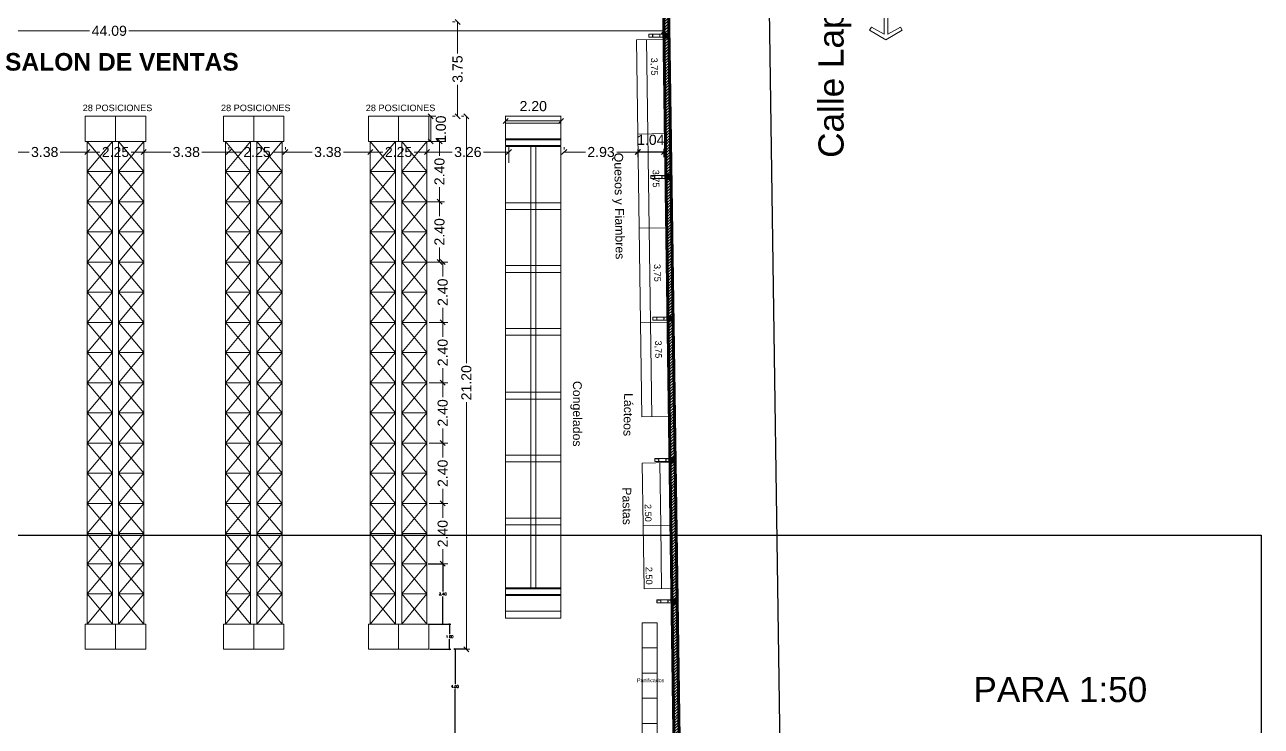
# Model space of a CAD drawing. Header units: inches. Extents: x 2 to 337, y 2 to 182.
# Drawn here: x 48.89 to 98.03, y 60.84 to 88.74 of the extents above; entities that cross this region are included whole.
import ezdxf

# ---------------------------------------------------------------- set-up
doc = ezdxf.new("R2010")
doc.units = ezdxf.units.IN
doc.header["$MEASUREMENT"] = 0
doc.linetypes.add('ACAD_ISO10W100', pattern=[18, 12, -3, 0, -3])
for name, color, linetype, lineweight in [('01', 60, 'Continuous', 9), ('01 eje', 30, 'ACAD_ISO10W100', 9), ('L COTAS', 1, 'Continuous', 9), ('L EQUIP', 6, 'Continuous', 9), ('l muro', 5, 'Continuous', 80), ('L PANELES', 136, 'Continuous', 50), ('LAVADO MU', 10, 'Continuous', 5), ('smr acero', 170, 'Continuous', 15)]:
    doc.layers.add(name, color=color, linetype=linetype, lineweight=lineweight)
for name, color, linetype in [('01-COTAS ESTRUCTURA', 9, 'Continuous'), ('l texto', 30, 'Continuous'), ('piso', 52, 'Continuous')]:
    doc.layers.add(name, color=color, linetype=linetype)
doc.styles.add('2mm para 1.100', font='ARIAL.TTF')
doc.styles.add('3mm para 1.100', font='ARIAL.TTF')
doc.styles.add('RomanS', font='romans.shx')
doc.styles.get("Standard").update_dxf_attribs({"font": 'ARIAL.TTF'})
doc.dimstyles.new('bases 1-50', dxfattribs={"dimscale": 0.5, "dimtxt": 0.2, "dimasz": 0.1, "dimexe": 0.1, "dimexo": 0.1, "dimgap": 0.1, "dimtad": 1, "dimtih": 1, "dimtoh": 1, "dimzin": 1, "dimdsep": 46, "dimtxsty": 'RomanS', "dimblk": 'OBLIQUE', "dimcen": 0.1, "dimclrd": 256, "dimclre": 256, "dimclrt": 256, "dimadec": 0, "dimazin": 0, "dimtfac": 1, "dimtmove": 0, "dimatfit": 3, "dimfxl": 0, "dimarcsym": 0})
doc.dimstyles.new('cotas 1.100', dxfattribs={"dimscale": 2, "dimtxt": 0.2, "dimasz": 0.1, "dimexe": 0.1, "dimexo": 0.05, "dimgap": 0.05, "dimtad": 0, "dimzin": 0, "dimdsep": 46, "dimtxsty": '2mm para 1.100', "dimblk": 'OBLIQUE', "dimcen": 0.09, "dimclrd": 256, "dimclre": 256, "dimclrt": 256, "dimaunit": 1, "dimadec": 3, "dimazin": 0, "dimtfac": 1, "dimtofl": 0, "dimtmove": 2, "dimatfit": 3, "dimfxl": 0, "dimtolj": 1, "dimtzin": 0, "dimlwd": -1, "dimlwe": -1, "dimarcsym": 0})

# ---------------------------------------------------------------- blocks, each defined once
blk = doc.blocks.new('terreno1')
at = {"layer": '01 eje', "ltscale": 0.05}
blk.add_line((2904.08, 736.346), (2902.361, 855.185), dxfattribs=at)
at = {"layer": 'piso'}
blk.add_lwpolyline([(2906.337, 856.866), (2908.104, 734.713)], dxfattribs=at)
at = {"layer": '01', "insert": (2909.255, 784.839), "char_height": 1, "attachment_point": 1, "rotation": 90}
blk.add_mtext_dynamic_manual_height_columns('Calle Laprida', width=9.90179, gutter_width=12.5, heights=[0], dxfattribs=at)
blk = doc.blocks.new('congelados')
at = {"layer": 'L EQUIP', "linetype": 'ByBlock', "ltscale": 0.01}
for p, q in [((3418.445, 775.796), (3418.445, 769.316)), ((3418.445, 775.796), (3418.445, 757.046)), ((3420.645, 775.796), (3420.645, 757.046)), ((3420.645, 775.796), (3420.645, 769.586)), ((3420.645, 774.856), (3418.445, 774.856)), ((3420.645, 774.586), (3418.445, 774.586)), ((3420.645, 774.586), (3418.445, 774.586)), ((3419.445, 774.626), (3419.445, 757.046)), ((3419.645, 774.626), (3419.645, 757.046)), ((3420.645, 772.086), (3418.445, 772.086)), ((3420.645, 772.086), (3419.545, 772.086)), ((3420.645, 771.816), (3418.445, 771.816)), ((3420.645, 771.816), (3419.545, 771.816)), ((3420.645, 769.586), (3418.445, 769.586)), ((3420.645, 769.316), (3418.445, 769.316)), ((3420.645, 769.586), (3419.545, 769.586)), ((3420.645, 769.316), (3419.545, 769.316)), ((3420.645, 767.086), (3418.445, 767.086)), ((3420.645, 766.816), (3418.445, 766.816)), ((3420.645, 767.086), (3419.545, 767.086)), ((3420.645, 766.816), (3419.545, 766.816)), ((3420.645, 764.546), (3418.445, 764.546)), ((3420.645, 764.276), (3418.445, 764.276)), ((3420.645, 764.546), (3419.545, 764.546)), ((3420.645, 764.276), (3419.545, 764.276)), ((3420.645, 762.046), (3418.445, 762.046)), ((3420.645, 761.776), (3418.445, 761.776)), ((3420.645, 762.046), (3419.545, 762.046)), ((3420.645, 761.776), (3419.545, 761.776)), ((3420.645, 759.546), (3418.445, 759.546)), ((3420.645, 759.546), (3419.545, 759.546)), ((3420.645, 759.276), (3418.445, 759.276)), ((3420.645, 759.276), (3419.545, 759.276)), ((3420.645, 757.046), (3418.445, 757.046)), ((3420.645, 756.776), (3418.445, 756.776))]:
    blk.add_line(p, q, dxfattribs=at)
for points in [[(3420.645, 774.896), (3418.445, 774.896), (3418.445, 775.796), (3420.645, 775.796)], [(3420.645, 774.626), (3418.445, 774.626), (3418.445, 775.526), (3420.645, 775.526)], [(3420.645, 756.106), (3418.445, 756.106), (3418.445, 757.006), (3420.645, 757.006)], [(3420.645, 755.836), (3418.445, 755.836), (3418.445, 756.736), (3420.645, 756.736)]]:
    blk.add_lwpolyline(points, close=True, dxfattribs=at)
blk = doc.blocks.new('rack')
at = {"linetype": 'ByBlock', "ltscale": 0.01}
for p, q in [((0, 1.2), (1, 0)), ((1, 1.2), (0, 0))]:
    blk.add_line(p, q, dxfattribs=at)
blk.add_lwpolyline([(0, 0), (1, 0), (1, 1.2), (0, 1.2)], close=True, dxfattribs=at)
blk = doc.blocks.new('02')
at = {"layer": 'L EQUIP'}
for points in [[(3379.339, 790.694), (3379.339, 789.694), (3380.539, 789.694), (3380.539, 790.694), (3379.339, 790.694)], [(3380.539, 790.694), (3380.539, 789.694), (3381.739, 789.694), (3381.739, 790.694), (3380.539, 790.694)], [(3379.339, 770.494), (3379.339, 769.494), (3380.539, 769.494), (3380.539, 770.494), (3379.339, 770.494)], [(3380.539, 770.494), (3380.539, 769.494), (3381.739, 769.494), (3381.739, 770.494), (3380.539, 770.494)]]:
    blk.add_lwpolyline(points, dxfattribs=at)
at = {"layer": 'L EQUIP', "linetype": 'ByBlock', "ltscale": 0.01}
for p in [(3379.414, 788.494), (3379.414, 788.494), (3380.664, 788.494), (3379.414, 787.294), (3379.414, 787.294), (3380.664, 787.294), (3380.664, 787.294), (3379.414, 786.094), (3379.414, 786.094), (3380.664, 786.094), (3380.664, 786.094), (3379.414, 784.894), (3379.414, 784.894), (3380.664, 784.894), (3380.664, 784.894), (3379.414, 783.694), (3379.414, 783.694), (3380.664, 783.694), (3380.664, 783.694), (3379.414, 782.494), (3379.414, 782.494), (3380.664, 782.494), (3380.664, 782.494), (3379.414, 781.294), (3379.414, 781.294), (3380.664, 781.294), (3380.664, 781.294), (3379.414, 780.094), (3379.414, 780.094), (3380.664, 780.094), (3380.664, 780.094), (3379.414, 778.894), (3379.414, 778.894), (3380.664, 778.894), (3380.664, 778.894), (3379.414, 777.694), (3379.414, 777.694), (3380.664, 777.694), (3380.664, 777.694), (3379.414, 776.494), (3379.414, 776.494), (3380.664, 776.494), (3380.664, 776.494), (3379.414, 775.294), (3379.414, 775.294), (3380.664, 775.294), (3380.664, 775.294), (3379.414, 774.094), (3379.414, 774.094), (3380.664, 774.094), (3380.664, 774.094), (3379.414, 772.894), (3379.414, 772.894), (3380.664, 772.894), (3380.664, 772.894), (3379.414, 771.694), (3379.414, 771.694), (3380.664, 771.694), (3380.664, 771.694), (3379.414, 770.494), (3379.414, 770.494), (3380.664, 770.494), (3380.664, 770.494)]:
    blk.add_blockref('rack', p, dxfattribs=at)
at = {"layer": 'L EQUIP', "linetype": 'ByBlock', "ltscale": 0.01, "insert": (3379.236, 791.157), "char_height": 0.26, "width": 4.44912, "attachment_point": 1}
blk.add_mtext('28 POSICIONES', dxfattribs=at)
blk = doc.blocks.new('_Oblique')
at = {"color": 0, "linetype": 'ByBlock', "lineweight": -2}
blk.add_line((-0.5, -0.5), (0.5, 0.5), dxfattribs=at)
blk = doc.blocks.new('*D139')
at = {"layer": 'Defpoints', "color": 0}
for p in [(47.996, 83.679), (51.371, 83.679), (51.371, 83.136)]:
    blk.add_point(p, dxfattribs=at)
at = {"layer": 'L COTAS'}
for p, q in [((47.996, 83.779), (47.996, 83.879)), ((47.996, 83.679), (49.064, 83.679)), ((51.371, 83.679), (50.303, 83.679)), ((51.371, 83.236), (51.371, 83.879))]:
    blk.add_line(p, q, dxfattribs=at)
at = {"layer": 'L COTAS', "xscale": 0.2, "yscale": 0.2, "zscale": 0.2, "rotation": 180}
blk.add_blockref('_Oblique', (47.996, 83.679), dxfattribs=at)
at = {"layer": 'L COTAS', "xscale": 0.2, "yscale": 0.2, "zscale": 0.2}
blk.add_blockref('_Oblique', (51.371, 83.679), dxfattribs=at)
at = {"layer": 'L COTAS', "insert": (49.683, 83.679), "char_height": 0.4, "attachment_point": 5, "style": '2mm para 1.100'}
blk.add_mtext('\\A1;3.38', dxfattribs=at)
blk = doc.blocks.new('*D140')
at = {"layer": 'Defpoints', "color": 0}
for p in [(53.621, 83.679), (56.996, 83.679), (56.996, 83.679)]:
    blk.add_point(p, dxfattribs=at)
at = {"layer": 'L COTAS'}
for p, q in [((53.621, 83.779), (53.621, 83.879)), ((53.621, 83.679), (54.689, 83.679)), ((56.996, 83.679), (55.928, 83.679)), ((56.996, 83.779), (56.996, 83.879))]:
    blk.add_line(p, q, dxfattribs=at)
at = {"layer": 'L COTAS', "xscale": 0.2, "yscale": 0.2, "zscale": 0.2, "rotation": 180}
blk.add_blockref('_Oblique', (53.621, 83.679), dxfattribs=at)
at = {"layer": 'L COTAS', "xscale": 0.2, "yscale": 0.2, "zscale": 0.2}
blk.add_blockref('_Oblique', (56.996, 83.679), dxfattribs=at)
at = {"layer": 'L COTAS', "insert": (55.308, 83.679), "char_height": 0.4, "attachment_point": 5, "style": '2mm para 1.100'}
blk.add_mtext('\\A1;3.38', dxfattribs=at)
blk = doc.blocks.new('*D141')
at = {"layer": 'Defpoints', "color": 0}
for p in [(59.246, 83.679), (62.621, 83.679), (62.621, 83.679)]:
    blk.add_point(p, dxfattribs=at)
at = {"layer": 'L COTAS'}
for p, q in [((59.246, 83.779), (59.246, 83.879)), ((59.246, 83.679), (60.314, 83.679)), ((62.621, 83.679), (61.553, 83.679)), ((62.621, 83.779), (62.621, 83.879))]:
    blk.add_line(p, q, dxfattribs=at)
at = {"layer": 'L COTAS', "xscale": 0.2, "yscale": 0.2, "zscale": 0.2, "rotation": 180}
blk.add_blockref('_Oblique', (59.246, 83.679), dxfattribs=at)
at = {"layer": 'L COTAS', "xscale": 0.2, "yscale": 0.2, "zscale": 0.2}
blk.add_blockref('_Oblique', (62.621, 83.679), dxfattribs=at)
at = {"layer": 'L COTAS', "insert": (60.933, 83.679), "char_height": 0.4, "attachment_point": 5, "style": '2mm para 1.100'}
blk.add_mtext('\\A1;3.38', dxfattribs=at)
blk = doc.blocks.new('*D142')
at = {"layer": 'Defpoints', "color": 0}
for p in [(68.128, 83.679), (64.871, 83.136), (68.128, 83.144)]:
    blk.add_point(p, dxfattribs=at)
at = {"layer": 'L COTAS'}
for p, q in [((64.871, 83.236), (64.871, 83.879)), ((64.871, 83.679), (65.88, 83.679)), ((68.128, 83.679), (67.119, 83.679)), ((68.128, 83.244), (68.128, 83.879))]:
    blk.add_line(p, q, dxfattribs=at)
at = {"layer": 'L COTAS', "xscale": 0.2, "yscale": 0.2, "zscale": 0.2, "rotation": 180}
blk.add_blockref('_Oblique', (64.871, 83.679), dxfattribs=at)
at = {"layer": 'L COTAS', "xscale": 0.2, "yscale": 0.2, "zscale": 0.2}
blk.add_blockref('_Oblique', (68.128, 83.679), dxfattribs=at)
at = {"layer": 'L COTAS', "insert": (66.5, 83.679), "char_height": 0.4, "attachment_point": 5, "style": '2mm para 1.100'}
blk.add_mtext('\\A1;3.26', dxfattribs=at)
blk = doc.blocks.new('*D143')
at = {"layer": 'Defpoints', "color": 0}
for p in [(70.328, 83.679), (73.259, 83.892), (73.259, 83.679)]:
    blk.add_point(p, dxfattribs=at)
at = {"layer": 'L COTAS'}
for p, q in [((70.328, 83.779), (70.328, 83.879)), ((70.328, 83.679), (71.171, 83.679)), ((73.259, 83.679), (72.417, 83.679)), ((73.259, 83.792), (73.259, 83.479))]:
    blk.add_line(p, q, dxfattribs=at)
at = {"layer": 'L COTAS', "xscale": 0.2, "yscale": 0.2, "zscale": 0.2, "rotation": 180}
blk.add_blockref('_Oblique', (70.328, 83.679), dxfattribs=at)
at = {"layer": 'L COTAS', "xscale": 0.2, "yscale": 0.2, "zscale": 0.2}
blk.add_blockref('_Oblique', (73.259, 83.679), dxfattribs=at)
at = {"layer": 'L COTAS', "insert": (71.794, 83.679), "char_height": 0.4, "attachment_point": 5, "style": '2mm para 1.100'}
blk.add_mtext('\\A1;2.93', dxfattribs=at)
blk = doc.blocks.new('*D146')
at = {"layer": 'Defpoints', "color": 0}
for p in [(51.371, 83.679), (53.621, 83.679), (53.621, 83.679)]:
    blk.add_point(p, dxfattribs=at)
at = {"layer": 'L COTAS'}
for p, q in [((51.371, 83.779), (51.371, 83.879)), ((51.371, 83.679), (51.871, 83.679)), ((53.621, 83.679), (53.12, 83.679)), ((53.621, 83.779), (53.621, 83.879))]:
    blk.add_line(p, q, dxfattribs=at)
at = {"layer": 'L COTAS', "xscale": 0.2, "yscale": 0.2, "zscale": 0.2, "rotation": 180}
blk.add_blockref('_Oblique', (51.371, 83.679), dxfattribs=at)
at = {"layer": 'L COTAS', "xscale": 0.2, "yscale": 0.2, "zscale": 0.2}
blk.add_blockref('_Oblique', (53.621, 83.679), dxfattribs=at)
at = {"layer": 'L COTAS', "insert": (52.496, 83.679), "char_height": 0.4, "attachment_point": 5, "style": '2mm para 1.100'}
blk.add_mtext('\\A1;2.25', dxfattribs=at)
blk = doc.blocks.new('*D147')
at = {"layer": 'Defpoints', "color": 0}
for p in [(56.996, 83.679), (59.246, 83.679), (59.246, 83.679)]:
    blk.add_point(p, dxfattribs=at)
at = {"layer": 'L COTAS'}
for p, q in [((56.996, 83.779), (56.996, 83.879)), ((56.996, 83.679), (57.496, 83.679)), ((59.246, 83.679), (58.745, 83.679)), ((59.246, 83.779), (59.246, 83.879))]:
    blk.add_line(p, q, dxfattribs=at)
at = {"layer": 'L COTAS', "xscale": 0.2, "yscale": 0.2, "zscale": 0.2, "rotation": 180}
blk.add_blockref('_Oblique', (56.996, 83.679), dxfattribs=at)
at = {"layer": 'L COTAS', "xscale": 0.2, "yscale": 0.2, "zscale": 0.2}
blk.add_blockref('_Oblique', (59.246, 83.679), dxfattribs=at)
at = {"layer": 'L COTAS', "insert": (58.121, 83.679), "char_height": 0.4, "attachment_point": 5, "style": '2mm para 1.100'}
blk.add_mtext('\\A1;2.25', dxfattribs=at)
blk = doc.blocks.new('*D148')
at = {"layer": 'Defpoints', "color": 0}
for p in [(62.621, 83.679), (64.871, 83.679), (64.871, 83.679)]:
    blk.add_point(p, dxfattribs=at)
at = {"layer": 'L COTAS'}
for p, q in [((62.621, 83.779), (62.621, 83.879)), ((62.621, 83.679), (63.121, 83.679)), ((64.871, 83.679), (64.37, 83.679)), ((64.871, 83.779), (64.871, 83.879))]:
    blk.add_line(p, q, dxfattribs=at)
at = {"layer": 'L COTAS', "xscale": 0.2, "yscale": 0.2, "zscale": 0.2, "rotation": 180}
blk.add_blockref('_Oblique', (62.621, 83.679), dxfattribs=at)
at = {"layer": 'L COTAS', "xscale": 0.2, "yscale": 0.2, "zscale": 0.2}
blk.add_blockref('_Oblique', (64.871, 83.679), dxfattribs=at)
at = {"layer": 'L COTAS', "insert": (63.746, 83.679), "char_height": 0.4, "attachment_point": 5, "style": '2mm para 1.100'}
blk.add_mtext('\\A1;2.25', dxfattribs=at)
blk = doc.blocks.new('*D149')
at = {"layer": 'Defpoints', "color": 0}
for p in [(67.999, 84.919), (70.199, 84.919), (70.199, 84.834)]:
    blk.add_point(p, dxfattribs=at)
at = {"layer": 'L COTAS'}
for p, q in [((67.999, 85.019), (67.999, 85.119)), ((70.199, 84.934), (70.199, 85.119)), ((67.999, 84.919), (70.199, 84.919))]:
    blk.add_line(p, q, dxfattribs=at)
at = {"layer": 'L COTAS', "xscale": 0.2, "yscale": 0.2, "zscale": 0.2, "rotation": 180}
blk.add_blockref('_Oblique', (67.999, 84.919), dxfattribs=at)
at = {"layer": 'L COTAS', "xscale": 0.2, "yscale": 0.2, "zscale": 0.2}
blk.add_blockref('_Oblique', (70.199, 84.919), dxfattribs=at)
at = {"layer": 'L COTAS', "insert": (69.099, 85.504), "char_height": 0.4, "attachment_point": 5, "style": '2mm para 1.100'}
blk.add_mtext('\\A1;2.20', dxfattribs=at)
blk = doc.blocks.new('*D150')
at = {"layer": 'Defpoints', "color": 0}
for p in [(73.251, 83.892), (74.293, 83.907), (74.293, 83.679)]:
    blk.add_point(p, dxfattribs=at)
at = {"layer": 'L COTAS'}
for p, q in [((73.251, 83.792), (73.251, 83.479)), ((73.251, 83.679), (74.293, 83.679)), ((74.293, 83.807), (74.293, 83.479))]:
    blk.add_line(p, q, dxfattribs=at)
at = {"layer": 'L COTAS', "xscale": 0.2, "yscale": 0.2, "zscale": 0.2, "rotation": 180}
blk.add_blockref('_Oblique', (73.251, 83.679), dxfattribs=at)
at = {"layer": 'L COTAS', "xscale": 0.2, "yscale": 0.2, "zscale": 0.2}
blk.add_blockref('_Oblique', (74.293, 83.679), dxfattribs=at)
at = {"layer": 'L COTAS', "insert": (73.771, 84.163), "char_height": 0.4, "attachment_point": 5, "style": '2mm para 1.100'}
blk.add_mtext('\\A1;1.04', dxfattribs=at)
blk = doc.blocks.new('*D153')
at = {"layer": 'Defpoints', "color": 0}
for p in [(74.293, 88.5), (30.205, 87.885), (74.293, 87.885)]:
    blk.add_point(p, dxfattribs=at)
at = {"layer": 'L COTAS'}
for p, q in [((30.205, 87.985), (30.205, 88.7)), ((30.205, 88.5), (51.466, 88.5)), ((74.293, 88.5), (53.032, 88.5)), ((74.293, 87.985), (74.293, 88.7))]:
    blk.add_line(p, q, dxfattribs=at)
at = {"layer": 'L COTAS', "xscale": 0.2, "yscale": 0.2, "zscale": 0.2, "rotation": 180}
blk.add_blockref('_Oblique', (30.205, 88.5), dxfattribs=at)
at = {"layer": 'L COTAS', "xscale": 0.2, "yscale": 0.2, "zscale": 0.2}
blk.add_blockref('_Oblique', (74.293, 88.5), dxfattribs=at)
at = {"layer": 'L COTAS', "insert": (52.249, 88.5), "char_height": 0.4, "attachment_point": 5, "style": '2mm para 1.100'}
blk.add_mtext('\\A1;44.09', dxfattribs=at)
blk = doc.blocks.new('*D154')
at = {"layer": 'Defpoints', "color": 0}
for p in [(66.441, 85.104), (66.441, 63.904), (66.68, 63.904)]:
    blk.add_point(p, dxfattribs=at)
at = {"layer": 'L COTAS'}
for p, q in [((66.341, 85.104), (66.241, 85.104)), ((66.441, 85.104), (66.441, 75.281)), ((66.441, 63.904), (66.441, 73.726)), ((66.58, 63.904), (66.241, 63.904))]:
    blk.add_line(p, q, dxfattribs=at)
at = {"layer": 'L COTAS', "xscale": 0.2, "yscale": 0.2, "zscale": 0.2}
for p, rotation in [((66.441, 85.104), 90), ((66.441, 63.904), 270)]:
    blk.add_blockref('_Oblique', p, dxfattribs=dict(at, rotation=rotation))
at = {"layer": 'L COTAS', "insert": (66.441, 74.504), "char_height": 0.4, "attachment_point": 5, "rotation": 90, "style": '2mm para 1.100'}
blk.add_mtext('\\A1;21.20', dxfattribs=at)
blk = doc.blocks.new('*D155')
at = {"lineweight": -2}
for p, q in [((66.391, 63.904), (65.94, 63.904)), ((65.99, 63.904), (65.99, 62.526)), ((65.99, 59.904), (65.99, 62.326)), ((65.939, 59.904), (66.04, 59.904))]:
    blk.add_line(p, q, dxfattribs=at)
at = {"layer": 'Defpoints', "color": 0}
for p in [(66.441, 63.904), (65.889, 59.904), (65.99, 59.904)]:
    blk.add_point(p, dxfattribs=at)
at = {"lineweight": -2, "xscale": 0.05, "yscale": 0.05, "zscale": 0.05}
for p, rotation in [((65.99, 63.904), 90), ((65.99, 59.904), 270)]:
    blk.add_blockref('_Oblique', p, dxfattribs=dict(at, rotation=rotation))
at = {"insert": (65.99, 62.426), "char_height": 0.1, "attachment_point": 5, "style": 'RomanS'}
blk.add_mtext('4.00', dxfattribs=at)
blk = doc.blocks.new('*D156')
at = {"layer": 'Defpoints', "color": 0}
for p in [(64.741, 81.704), (64.741, 79.304), (65.374, 79.304)]:
    blk.add_point(p, dxfattribs=at)
at = {"layer": 'L COTAS'}
for p, q in [((64.841, 81.704), (65.574, 81.704)), ((65.374, 81.704), (65.374, 81.126)), ((65.374, 79.304), (65.374, 79.881)), ((64.841, 79.304), (65.574, 79.304))]:
    blk.add_line(p, q, dxfattribs=at)
at = {"layer": 'L COTAS', "xscale": 0.2, "yscale": 0.2, "zscale": 0.2}
for p, rotation in [((65.374, 81.704), 90), ((65.374, 79.304), 270)]:
    blk.add_blockref('_Oblique', p, dxfattribs=dict(at, rotation=rotation))
at = {"layer": 'L COTAS', "insert": (65.374, 80.504), "char_height": 0.4, "attachment_point": 5, "rotation": 90, "style": '2mm para 1.100'}
blk.add_mtext('\\A1;2.40', dxfattribs=at)
blk = doc.blocks.new('*D157')
at = {"layer": 'Defpoints', "color": 0}
for p in [(64.866, 79.304), (64.866, 76.904), (65.5, 76.904)]:
    blk.add_point(p, dxfattribs=at)
at = {"layer": 'L COTAS'}
for p, q in [((64.966, 79.304), (65.7, 79.304)), ((65.5, 79.304), (65.5, 78.726)), ((65.5, 76.904), (65.5, 77.481)), ((64.966, 76.904), (65.7, 76.904))]:
    blk.add_line(p, q, dxfattribs=at)
at = {"layer": 'L COTAS', "xscale": 0.2, "yscale": 0.2, "zscale": 0.2}
for p, rotation in [((65.5, 79.304), 90), ((65.5, 76.904), 270)]:
    blk.add_blockref('_Oblique', p, dxfattribs=dict(at, rotation=rotation))
at = {"layer": 'L COTAS', "insert": (65.5, 78.104), "char_height": 0.4, "attachment_point": 5, "rotation": 90, "style": '2mm para 1.100'}
blk.add_mtext('\\A1;2.40', dxfattribs=at)
blk = doc.blocks.new('*D158')
at = {"layer": 'Defpoints', "color": 0}
for p in [(64.866, 76.904), (64.866, 74.504), (65.5, 74.504)]:
    blk.add_point(p, dxfattribs=at)
at = {"layer": 'L COTAS'}
for p, q in [((64.966, 76.904), (65.7, 76.904)), ((65.5, 76.904), (65.5, 76.326)), ((65.5, 74.504), (65.5, 75.081)), ((64.966, 74.504), (65.7, 74.504))]:
    blk.add_line(p, q, dxfattribs=at)
at = {"layer": 'L COTAS', "xscale": 0.2, "yscale": 0.2, "zscale": 0.2}
for p, rotation in [((65.5, 76.904), 90), ((65.5, 74.504), 270)]:
    blk.add_blockref('_Oblique', p, dxfattribs=dict(at, rotation=rotation))
at = {"layer": 'L COTAS', "insert": (65.5, 75.704), "char_height": 0.4, "attachment_point": 5, "rotation": 90, "style": '2mm para 1.100'}
blk.add_mtext('\\A1;2.40', dxfattribs=at)
blk = doc.blocks.new('*D159')
at = {"layer": 'Defpoints', "color": 0}
for p in [(64.866, 74.504), (64.866, 72.104), (65.5, 72.104)]:
    blk.add_point(p, dxfattribs=at)
at = {"layer": 'L COTAS'}
for p, q in [((64.966, 74.504), (65.7, 74.504)), ((65.5, 74.504), (65.5, 73.926)), ((65.5, 72.104), (65.5, 72.681)), ((64.966, 72.104), (65.7, 72.104))]:
    blk.add_line(p, q, dxfattribs=at)
at = {"layer": 'L COTAS', "xscale": 0.2, "yscale": 0.2, "zscale": 0.2}
for p, rotation in [((65.5, 74.504), 90), ((65.5, 72.104), 270)]:
    blk.add_blockref('_Oblique', p, dxfattribs=dict(at, rotation=rotation))
at = {"layer": 'L COTAS', "insert": (65.5, 73.304), "char_height": 0.4, "attachment_point": 5, "rotation": 90, "style": '2mm para 1.100'}
blk.add_mtext('\\A1;2.40', dxfattribs=at)
blk = doc.blocks.new('*D160')
at = {"layer": 'Defpoints', "color": 0}
for p in [(64.866, 72.104), (64.866, 69.704), (65.5, 69.704)]:
    blk.add_point(p, dxfattribs=at)
at = {"layer": 'L COTAS'}
for p, q in [((64.966, 72.104), (65.7, 72.104)), ((65.5, 72.104), (65.5, 71.526)), ((65.5, 69.704), (65.5, 70.281)), ((64.966, 69.704), (65.7, 69.704))]:
    blk.add_line(p, q, dxfattribs=at)
at = {"layer": 'L COTAS', "xscale": 0.2, "yscale": 0.2, "zscale": 0.2}
for p, rotation in [((65.5, 72.104), 90), ((65.5, 69.704), 270)]:
    blk.add_blockref('_Oblique', p, dxfattribs=dict(at, rotation=rotation))
at = {"layer": 'L COTAS', "insert": (65.5, 70.904), "char_height": 0.4, "attachment_point": 5, "rotation": 90, "style": '2mm para 1.100'}
blk.add_mtext('\\A1;2.40', dxfattribs=at)
blk = doc.blocks.new('*D161')
at = {"layer": 'Defpoints', "color": 0}
for p in [(64.866, 69.704), (64.866, 67.304), (65.5, 67.304)]:
    blk.add_point(p, dxfattribs=at)
at = {"layer": 'L COTAS'}
for p, q in [((64.966, 69.704), (65.7, 69.704)), ((65.5, 69.704), (65.5, 69.126)), ((65.5, 67.304), (65.5, 67.881)), ((64.966, 67.304), (65.7, 67.304))]:
    blk.add_line(p, q, dxfattribs=at)
at = {"layer": 'L COTAS', "xscale": 0.2, "yscale": 0.2, "zscale": 0.2}
for p, rotation in [((65.5, 69.704), 90), ((65.5, 67.304), 270)]:
    blk.add_blockref('_Oblique', p, dxfattribs=dict(at, rotation=rotation))
at = {"layer": 'L COTAS', "insert": (65.5, 68.504), "char_height": 0.4, "attachment_point": 5, "rotation": 90, "style": '2mm para 1.100'}
blk.add_mtext('\\A1;2.40', dxfattribs=at)
blk = doc.blocks.new('*D162')
at = {"lineweight": -2}
for p, q in [((64.917, 67.304), (65.55, 67.304)), ((65.5, 67.304), (65.5, 66.204)), ((65.5, 64.904), (65.5, 66.004)), ((64.917, 64.904), (65.55, 64.904))]:
    blk.add_line(p, q, dxfattribs=at)
at = {"layer": 'Defpoints', "color": 0}
for p in [(64.867, 67.304), (64.867, 64.904), (65.5, 64.904)]:
    blk.add_point(p, dxfattribs=at)
at = {"lineweight": -2, "xscale": 0.05, "yscale": 0.05, "zscale": 0.05}
for p, rotation in [((65.5, 67.304), 90), ((65.5, 64.904), 270)]:
    blk.add_blockref('_Oblique', p, dxfattribs=dict(at, rotation=rotation))
at = {"insert": (65.5, 66.104), "char_height": 0.1, "attachment_point": 5, "style": 'RomanS'}
blk.add_mtext('2.40', dxfattribs=at)
blk = doc.blocks.new('*D166')
at = {"layer": 'Defpoints', "color": 0}
for p in [(64.472, 85.104), (64.472, 84.104), (65.026, 84.104)]:
    blk.add_point(p, dxfattribs=at)
at = {"layer": 'L COTAS'}
for p, q in [((64.572, 85.104), (65.226, 85.104)), ((65.026, 85.104), (65.026, 84.104)), ((64.572, 84.104), (65.226, 84.104))]:
    blk.add_line(p, q, dxfattribs=at)
at = {"layer": 'L COTAS', "xscale": 0.2, "yscale": 0.2, "zscale": 0.2}
for p, rotation in [((65.026, 85.104), 90), ((65.026, 84.104), 270)]:
    blk.add_blockref('_Oblique', p, dxfattribs=dict(at, rotation=rotation))
at = {"layer": 'L COTAS', "insert": (65.429, 84.586), "char_height": 0.4, "attachment_point": 5, "rotation": 90, "style": '2mm para 1.100'}
blk.add_mtext('\\A1;1.00', dxfattribs=at)
blk = doc.blocks.new('*D167')
at = {"lineweight": -2}
for p, q in [((64.991, 64.904), (65.825, 64.904)), ((65.775, 64.904), (65.775, 64.504)), ((64.991, 63.904), (65.825, 63.904)), ((65.775, 63.904), (65.775, 64.304))]:
    blk.add_line(p, q, dxfattribs=at)
at = {"layer": 'Defpoints', "color": 0}
for p in [(64.941, 64.904), (64.941, 63.904), (65.775, 63.904)]:
    blk.add_point(p, dxfattribs=at)
at = {"lineweight": -2, "xscale": 0.05, "yscale": 0.05, "zscale": 0.05}
for p, rotation in [((65.775, 64.904), 90), ((65.775, 63.904), 270)]:
    blk.add_blockref('_Oblique', p, dxfattribs=dict(at, rotation=rotation))
at = {"insert": (65.775, 64.404), "char_height": 0.1, "attachment_point": 5, "style": 'RomanS'}
blk.add_mtext('1.00', dxfattribs=at)
blk = doc.blocks.new('HELA2')
at = {"layer": 'L EQUIP', "linetype": 'ByBlock', "ltscale": 0.01}
blk.add_line((3604.168, 760.894), (3606.668, 760.894), dxfattribs=at)
blk.add_lwpolyline([(3604.168, 761.294), (3606.668, 761.294), (3606.668, 760.194), (3604.168, 760.194)], close=True, dxfattribs=at)
at = {"layer": 'L EQUIP', "linetype": 'ByBlock', "ltscale": 0.01, "insert": (3605.8, 760.531), "char_height": 0.26, "width": 4.44912, "attachment_point": 1}
blk.add_mtext('2.50', dxfattribs=at)
blk = doc.blocks.new('*D87')
at = {"layer": 'Defpoints', "color": 0}
for p in [(64.741, 84.104), (64.741, 81.704), (65.374, 81.704)]:
    blk.add_point(p, dxfattribs=at)
at = {"layer": 'L COTAS'}
for p, q in [((64.841, 84.104), (65.574, 84.104)), ((65.374, 84.104), (65.374, 83.526)), ((65.374, 81.704), (65.374, 82.281)), ((64.841, 81.704), (65.574, 81.704))]:
    blk.add_line(p, q, dxfattribs=at)
at = {"layer": 'L COTAS', "xscale": 0.2, "yscale": 0.2, "zscale": 0.2}
for p, rotation in [((65.374, 84.104), 90), ((65.374, 81.704), 270)]:
    blk.add_blockref('_Oblique', p, dxfattribs=dict(at, rotation=rotation))
at = {"layer": 'L COTAS', "insert": (65.374, 82.904), "char_height": 0.4, "attachment_point": 5, "rotation": 90, "style": '2mm para 1.100'}
blk.add_mtext('\\A1;2.40', dxfattribs=at)
blk = doc.blocks.new('*D89')
at = {"layer": 'Defpoints', "color": 0}
for p in [(66.092, 88.854), (66.092, 85.104), (66.092, 85.104)]:
    blk.add_point(p, dxfattribs=at)
at = {"layer": 'L COTAS'}
for p, q in [((65.992, 88.854), (65.892, 88.854)), ((66.092, 88.854), (66.092, 87.6)), ((66.092, 85.104), (66.092, 86.358)), ((65.992, 85.104), (65.892, 85.104))]:
    blk.add_line(p, q, dxfattribs=at)
at = {"layer": 'L COTAS', "xscale": 0.2, "yscale": 0.2, "zscale": 0.2}
for p, rotation in [((66.092, 88.854), 90), ((66.092, 85.104), 270)]:
    blk.add_blockref('_Oblique', p, dxfattribs=dict(at, rotation=rotation))
at = {"layer": 'L COTAS', "insert": (66.092, 86.979), "char_height": 0.4, "attachment_point": 5, "rotation": 90, "style": '2mm para 1.100'}
blk.add_mtext('\\A1;3.75', dxfattribs=at)
blk = doc.blocks.new('base1')
at = {"layer": 'smr acero'}
h = blk.add_hatch(color=256, dxfattribs=at)
h.dxf.hatch_style = 1
h.paths.add_polyline_path([(4862.665, 1040.797), (4862.665, 1040.597), (4862.465, 1040.597), (4862.465, 1040.797)])
for p, q in [((4863.111, 1040.757), (4862.809, 1040.757)), ((4863.111, 1040.637), (4862.809, 1040.637))]:
    blk.add_line(p, q, dxfattribs=at)
blk.add_lwpolyline([(4862.465, 1040.597), (4862.665, 1040.597), (4862.665, 1040.797), (4862.465, 1040.797)], close=True, dxfattribs=at)
for points in [[(4862.819, 1040.757), (4862.671, 1040.757, 0.414214), (4862.665, 1040.751), (4862.665, 1040.703, 0.414214), (4862.671, 1040.697), (4862.685, 1040.697), (4862.685, 1040.699), (4862.673, 1040.699, -0.414214), (4862.667, 1040.705), (4862.667, 1040.749, -0.414214), (4862.673, 1040.755), (4862.817, 1040.755, -0.414214), (4862.823, 1040.749), (4862.823, 1040.705, -0.414214), (4862.817, 1040.699), (4862.805, 1040.699), (4862.805, 1040.697), (4862.819, 1040.697, 0.414214), (4862.825, 1040.703), (4862.825, 1040.751, 0.414214)], [(4862.819, 1040.637), (4862.671, 1040.637, -0.414214), (4862.665, 1040.643), (4862.665, 1040.691, -0.414214), (4862.671, 1040.697), (4862.685, 1040.697), (4862.685, 1040.695), (4862.673, 1040.695, 0.414214), (4862.667, 1040.689), (4862.667, 1040.645, 0.414214), (4862.673, 1040.639), (4862.817, 1040.639, 0.414214), (4862.823, 1040.645), (4862.823, 1040.689, 0.414214), (4862.817, 1040.695), (4862.805, 1040.695), (4862.805, 1040.697), (4862.819, 1040.697, -0.414214), (4862.825, 1040.691), (4862.825, 1040.643, -0.414214)], [(4863.111, 1040.757), (4863.259, 1040.757, -0.414214), (4863.265, 1040.751), (4863.265, 1040.703, -0.414214), (4863.259, 1040.697), (4863.245, 1040.697), (4863.245, 1040.699), (4863.257, 1040.699, 0.414214), (4863.263, 1040.705), (4863.263, 1040.749, 0.414214), (4863.257, 1040.755), (4863.113, 1040.755, 0.414214), (4863.107, 1040.749), (4863.107, 1040.705, 0.414214), (4863.113, 1040.699), (4863.125, 1040.699), (4863.125, 1040.697), (4863.111, 1040.697, -0.414214), (4863.105, 1040.703), (4863.105, 1040.751, -0.414214)], [(4863.111, 1040.637), (4863.259, 1040.637, 0.414214), (4863.265, 1040.643), (4863.265, 1040.691, 0.414214), (4863.259, 1040.697), (4863.245, 1040.697), (4863.245, 1040.695), (4863.257, 1040.695, -0.414214), (4863.263, 1040.689), (4863.263, 1040.645, -0.414214), (4863.257, 1040.639), (4863.113, 1040.639, -0.414214), (4863.107, 1040.645), (4863.107, 1040.689, -0.414214), (4863.113, 1040.695), (4863.125, 1040.695), (4863.125, 1040.697), (4863.111, 1040.697, 0.414214), (4863.105, 1040.691), (4863.105, 1040.643, 0.414214)]]:
    blk.add_lwpolyline(points, format="xyb", close=True, dxfattribs=at)

msp = doc.modelspace()

# ---------------------------------------------------------------- hatches: boundary and pattern name
at = {"layer": 'LAVADO MU'}
h = msp.add_hatch(dxfattribs=at)
h.set_pattern_fill('ANSI31', color=256, scale=0.025)
h.set_pattern_definition([(45, (-3417.75211, -701.39074), (-0.0561266008, 0.0561266008), [])])
h.paths.add_polyline_path([(74.234, 92.002), (74.434, 92.002), (73.997, 122.252), (73.797, 122.252)])
h.paths.add_polyline_path([(74.468, 89.602), (74.269, 89.602), (74.863, 48.505), (75.062, 48.505), (75.062, 48.505)])

# ---------------------------------------------------------------- linework, layer by layer
at = {"linetype": 'Continuous', "lineweight": 13}
msp.add_lwpolyline([(83.04, 89.465), (83.19, 89.465), (83.19, 88.361), (83.689, 88.649), (83.764, 88.52), (83.115, 88.145), (82.465, 88.52), (82.54, 88.649), (83.04, 88.361), (83.04, 89.465)], close=True, dxfattribs=at)
msp.add_lwpolyline([(20.523, 68.449), (98.033, 68.449), (98.033, 42.456), (20.523, 42.456)], close=True)
at = {"layer": 'L EQUIP', "linetype": 'ByBlock', "ltscale": 0.01}
for p, q in [((73.651, 84.402), (73.597, 88.152)), ((73.706, 80.652), (73.651, 84.402)), ((74.362, 83.706), (73.262, 83.69)), ((73.76, 76.903), (73.706, 80.652)), ((73.814, 73.153), (73.76, 76.903))]:
    msp.add_line(p, q, dxfattribs=at)
for points in [[(74.351, 84.412), (74.297, 88.162), (73.197, 88.146), (73.251, 84.396), (74.351, 84.412)], [(74.406, 80.662), (74.351, 84.412), (73.251, 84.396), (73.306, 80.647), (74.406, 80.662)], [(74.46, 76.913), (74.406, 80.662), (73.306, 80.647), (73.36, 76.897), (74.46, 76.913)], [(74.514, 73.163), (74.46, 76.913), (73.36, 76.897), (73.414, 73.147), (74.514, 73.163)]]:
    msp.add_lwpolyline(points, dxfattribs=at)
at = {"layer": 'L EQUIP'}
for points in [[(73.427, 63.956), (73.427, 64.956), (74.027, 64.956), (74.027, 63.956)], [(73.427, 62.956), (73.427, 63.956), (74.027, 63.956), (74.027, 62.956)], [(73.427, 61.956), (73.427, 62.956), (74.027, 62.956), (74.027, 61.956)], [(73.427, 60.956), (73.427, 61.956), (74.027, 61.956), (74.027, 60.956)], [(73.427, 59.956), (73.427, 60.956), (74.027, 60.956), (74.027, 59.956)]]:
    msp.add_lwpolyline(points, close=True, dxfattribs=at)
at = {"layer": 'l muro'}
msp.add_lwpolyline([(75.064, 48.505), (74.469, 89.602), (74.269, 89.602), (74.863, 48.505)], dxfattribs=at)

# ---------------------------------------------------------------- block references
at = {"layer": '01-COTAS ESTRUCTURA', "xscale": -1}
for p in [(4936.951, -952.392), (4937.035, -958.015), (4937.116, -963.64), (4937.195, -969.271), (4937.277, -974.892)]:
    msp.add_blockref('base1', p, dxfattribs=at)
at = {"layer": 'L EQUIP'}
for p in [(-3328.043, -705.591), (-3322.548, -705.591), (-3316.793, -705.591)]:
    msp.add_blockref('02', p, dxfattribs=at)
at = {"layer": 'L EQUIP', "rotation": 180}
msp.add_blockref('congelados', (3488.644, 840.94), dxfattribs=at)
at = {"layer": 'l muro'}
msp.add_blockref('terreno1', (-2828.822, -701.391), dxfattribs=at)
at = {"layer": 'L PANELES', "rotation": 270.8285674404061}
for p in [(-738.804, 3664.109), (-738.767, 3661.609)]:
    msp.add_blockref('HELA2', p, dxfattribs=at)

# ---------------------------------------------------------------- texts
at = {"layer": 'L EQUIP', "linetype": 'ByBlock', "ltscale": 0.01, "attachment_point": 1}
for s, insert, char_height, width, rotation in [('3,75', (74.038, 87.434), 0.26, 4.44912, 270.8286), ('Quesos y Fiambres', (72.667, 83.654), 0.35, 6.39684, 270.8286), ('3,75', (74.102, 82.978), 0.26, 4.44912, 270.8286), ('3,75', (74.157, 79.229), 0.26, 4.44912, 270.8286), ('3,75', (74.201, 76.186), 0.26, 4.44912, 270.8286), ('Congelados', (71.026, 74.576), 0.35, 6.39684, 270), ('Lácteos', (73.064, 74.09), 0.35, 6.39684, 268.972), ('Pastas', (72.99, 70.349), 0.35, 6.39684, 270.8286)]:
    msp.add_mtext(s, dxfattribs=dict(at, insert=insert, char_height=char_height, width=width, rotation=rotation))
at = {"layer": 'L EQUIP', "linetype": 'ByBlock', "ltscale": 0.01, "insert": (73.222, 62.746), "char_height": 0.15, "width": 6.39684, "attachment_point": 1}
msp.add_mtext('Panificados', dxfattribs=at)
at = {"layer": 'l texto', "insert": (48.105, 87.618), "char_height": 0.7, "width": 9.92563, "attachment_point": 1}
msp.add_mtext('{\\fArial|b1|i0|c0|p34;SALON DE VENTAS}', dxfattribs=at)
at = {"layer": 'l texto', "insert": (86.592, 62.806), "char_height": 1, "attachment_point": 1, "style": '3mm para 1.100'}
msp.add_mtext_dynamic_manual_height_columns('PARA 1:50', width=10.12728, gutter_width=1.7, heights=[0], dxfattribs=at)

# ---------------------------------------------------------------- dimensions: what is measured, and where the dimension line sits
dim = msp.add_linear_dim(base=(65.5, 64.904), p1=(64.867, 67.304), p2=(64.867, 64.904), angle=90, dimstyle='bases 1-50')
dim.commit()
dim.dimension.update_dxf_attribs({"geometry": '*D162', "text_midpoint": (65.5, 66.104)})
for base, p1, p2, picture, middle in [((65.775, 63.904), (64.941, 64.904), (64.941, 63.904), '*D167', (65.775, 64.404)), ((65.99, 59.904), (66.441, 63.904), (65.889, 59.904), '*D155', (65.99, 62.426))]:
    dim = msp.add_linear_dim(base=base, p1=p1, p2=p2, angle=90, dimstyle='bases 1-50')
    dim.commit()
    dim.dimension.update_dxf_attribs({"geometry": picture, "text_midpoint": middle, "dimtype": 160})
at = {"layer": 'L COTAS'}
for base, p1, p2, picture, middle in [((66.092, 85.104), (66.092, 88.854), (66.092, 85.104), '*D89', (66.092, 86.979)), ((66.441, 63.904), (66.441, 85.104), (66.68, 63.904), '*D154', (66.441, 74.504)), ((65.374, 81.704), (64.741, 84.104), (64.741, 81.704), '*D87', (65.374, 82.904)), ((65.374, 79.304), (64.741, 81.704), (64.741, 79.304), '*D156', (65.374, 80.504)), ((65.5, 76.904), (64.866, 79.304), (64.866, 76.904), '*D157', (65.5, 78.104)), ((65.5, 74.504), (64.866, 76.904), (64.866, 74.504), '*D158', (65.5, 75.704)), ((65.5, 72.104), (64.866, 74.504), (64.866, 72.104), '*D159', (65.5, 73.304)), ((65.5, 69.704), (64.866, 72.104), (64.866, 69.704), '*D160', (65.5, 70.904)), ((65.5, 67.304), (64.866, 69.704), (64.866, 67.304), '*D161', (65.5, 68.504))]:
    dim = msp.add_linear_dim(base=base, p1=p1, p2=p2, angle=90, dimstyle='cotas 1.100', override={"dimfxl": 0.1, "dimarcsym": 1}, dxfattribs=at)
    dim.commit()
    dim.dimension.update_dxf_attribs({"geometry": picture, "text_midpoint": middle})
for base, p1, p2, picture, middle in [((74.293, 88.5), (30.205, 87.885), (74.293, 87.885), '*D153', (52.249, 88.5)), ((51.37085, 83.67855), (47.9958, 83.67855), (51.37085, 83.13596), '*D139', (49.68332, 83.67855)), ((53.621, 83.679), (51.371, 83.679), (53.621, 83.679), '*D146', (52.496, 83.679)), ((56.99585, 83.67855), (53.6208, 83.67855), (56.99585, 83.67855), '*D140', (55.30832, 83.67855)), ((59.246, 83.679), (56.996, 83.679), (59.246, 83.679), '*D147', (58.121, 83.679)), ((62.62085, 83.67855), (59.2458, 83.67855), (62.62085, 83.67855), '*D141', (60.93332, 83.67855)), ((64.871, 83.679), (62.621, 83.679), (64.871, 83.679), '*D148', (63.746, 83.679)), ((68.128, 83.679), (64.871, 83.136), (68.128, 83.144), '*D142', (66.5, 83.679)), ((73.259, 83.679), (70.328, 83.679), (73.259, 83.892), '*D143', (71.794, 83.679))]:
    dim = msp.add_linear_dim(base=base, p1=p1, p2=p2, dimstyle='cotas 1.100', override={"dimfxl": 0.1, "dimarcsym": 1}, dxfattribs=at)
    dim.commit()
    dim.dimension.update_dxf_attribs({"geometry": picture, "text_midpoint": middle})
for base, p1, p2, picture, middle in [((70.199, 84.919), (67.999, 84.919), (70.199, 84.834), '*D149', (69.099, 85.504)), ((74.293, 83.679), (73.251, 83.892), (74.293, 83.907), '*D150', (73.771, 84.163))]:
    dim = msp.add_linear_dim(base=base, p1=p1, p2=p2, dimstyle='cotas 1.100', override={"dimfxl": 0.1, "dimarcsym": 1}, dxfattribs=at)
    dim.commit()
    dim.dimension.update_dxf_attribs({"geometry": picture, "text_midpoint": middle, "dimtype": 160})
dim = msp.add_linear_dim(base=(65.026, 84.104), p1=(64.472, 85.104), p2=(64.472, 84.104), angle=90, dimstyle='cotas 1.100', override={"dimfxl": 0.1, "dimarcsym": 1}, dxfattribs=at)
dim.commit()
dim.dimension.update_dxf_attribs({"geometry": '*D166', "text_midpoint": (65.429, 84.586), "dimtype": 160})

doc.saveas('drawing.dxf')
